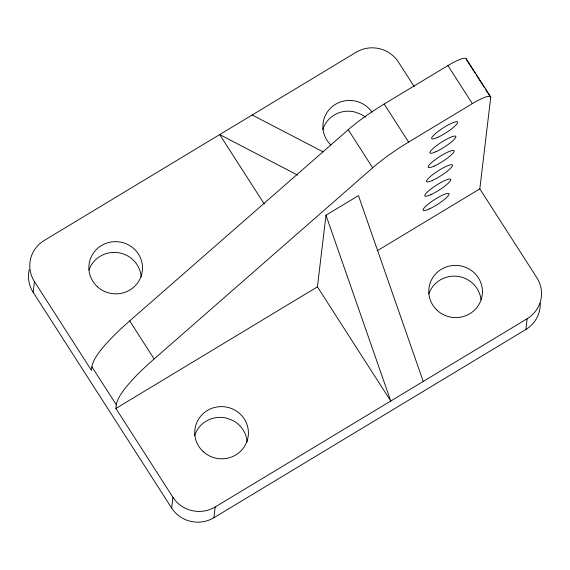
<?xml version="1.0" encoding="UTF-8"?>
<svg xmlns="http://www.w3.org/2000/svg" width="570" height="570" viewBox="0 0 570 570"><rect width="100%" height="100%" fill="white"/><g stroke="black" fill="none" stroke-linecap="round" stroke-linejoin="round"><path stroke-width="0.85" d="M540.218 303.219A30.68 29.818 6.8 0 1 525.868 329.481L213.907 517.724A30.68 29.818 6.8 0 1 194.719 522.02L190.765 521.379A30.68 29.818 6.8 0 1 171.634 508.027L33.167 292.317L34.442 281.573A30.68 29.818 6.8 0 1 44.132 240.519L356.093 52.276A30.68 29.818 6.8 0 1 398.366 61.973L414.176 86.604M466.289 59.337A22.437 4.118 -32.7 0 0 447.913 65.564L384.173 104.032A56.558 10.381 -32.7 0 0 348.227 129.725L129.696 320.903A158.04 29.006 -32.7 0 0 91.898 366.759L91.464 370.393L34.442 281.573M171.634 508.027L172.917 497.282L115.895 408.462L116.33 404.828A158.04 29.006 -32.7 0 1 154.135 358.972L372.659 167.794A56.558 10.381 -32.7 0 1 408.605 142.094L472.352 103.633A22.437 4.118 -32.7 0 1 490.727 97.406L485.455 89.198M213.907 517.724L215.182 506.979L527.143 318.737A30.68 29.818 6.8 0 0 536.833 277.683L479.819 188.862L490.727 97.406M325.983 215.218L390.749 401.045L317.44 286.845L325.983 215.218L358.459 195.617L423.225 381.444M525.868 329.481L527.143 318.737M115.895 408.462L317.44 286.845M377.269 250.743L479.819 188.862M252.175 114.983L323.005 151.827M297.611 175.104L219.699 134.577L264.259 203.996M466.21 58.753L490.642 96.822M466.766 60.085L475.394 73.523M476.349 75.012L484.493 87.702M447.913 65.564L472.352 103.633M384.173 104.032L408.605 142.094M348.227 129.725L372.659 167.794M129.696 320.903L154.135 358.972M91.898 366.759L116.33 404.828M194.584 435.808A26.84 26.092 6.8 0 1 226.29 418.052L232.852 420.475A26.84 26.092 6.8 0 1 247.059 441.828M428.875 293.785A26.84 26.092 6.8 0 1 457.282 276.322A26.84 26.092 6.8 0 1 481.009 299.77M330.807 144.951A26.84 26.092 6.8 0 1 332.609 106.319A26.84 26.092 6.8 0 1 371.968 112.112M322.72 129.647A26.84 26.092 6.8 0 1 354.419 111.891L360.988 114.306A26.84 26.092 6.8 0 1 365.377 117.171M88.963 270.045A26.84 26.092 6.8 0 1 117.812 252.631A26.84 26.092 6.8 0 1 141.175 276.877M215.182 506.979A30.68 29.818 6.8 0 1 172.917 497.282M33.167 292.317A30.68 29.818 6.8 0 1 29.255 269.781M203.305 451.704A26.84 26.092 6.8 0 0 247.729 438.715A26.84 26.092 6.8 0 0 213.693 407.714A26.84 26.092 6.8 0 0 203.305 451.704M437.325 310.493A26.84 26.092 6.8 0 0 481.75 297.497A26.84 26.092 6.8 0 0 447.707 266.496A26.84 26.092 6.8 0 0 437.325 310.493M97.42 286.753A26.84 26.092 6.8 0 0 141.837 273.757A26.84 26.092 6.8 0 0 107.801 242.756A26.84 26.092 6.8 0 0 97.42 286.753M437.739 137.363A15.34 2.814 -32.7 0 0 457.596 122.507A15.34 2.814 -32.7 0 0 438.48 131.164A15.34 2.814 -32.7 0 0 437.739 137.363M436.029 151.691A15.34 2.814 -32.7 0 0 455.886 136.828A15.34 2.814 -32.7 0 0 436.77 145.485A15.34 2.814 -32.7 0 0 436.029 151.691M434.319 166.02A15.34 2.814 -32.7 0 0 454.176 151.157A15.34 2.814 -32.7 0 0 435.06 159.814A15.34 2.814 -32.7 0 0 434.319 166.02M432.616 180.341A15.34 2.814 -32.7 0 0 452.466 165.485A15.34 2.814 -32.7 0 0 433.35 174.142A15.34 2.814 -32.7 0 0 432.616 180.341M430.906 194.669A15.34 2.814 -32.7 0 0 450.763 179.807A15.34 2.814 -32.7 0 0 431.647 188.463A15.34 2.814 -32.7 0 0 430.906 194.669M429.196 208.99A15.34 2.814 -32.7 0 0 449.053 194.135A15.34 2.814 -32.7 0 0 429.937 202.792A15.34 2.814 -32.7 0 0 429.196 208.99"/></g></svg>
